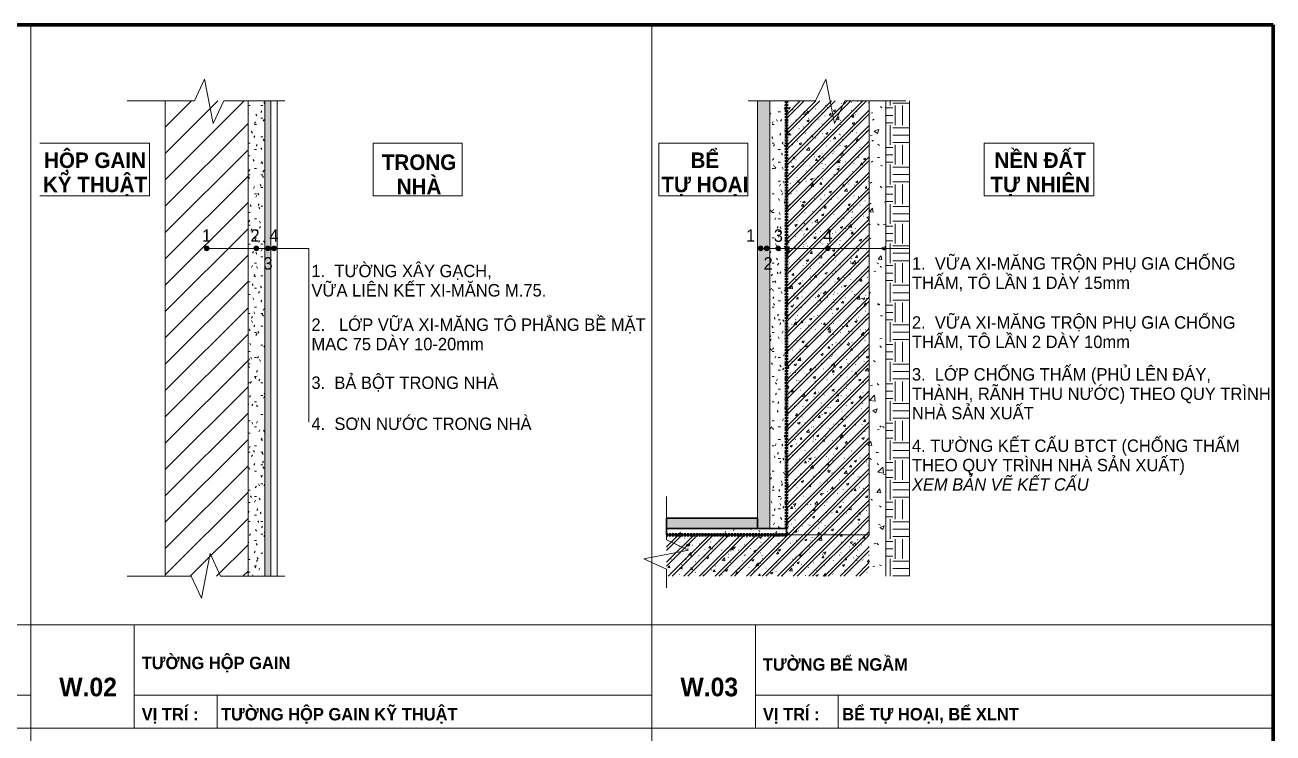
# Model space of a CAD drawing. Header units: millimetres. Extents: x 2839 to 13349, y 2387 to 11762.
# Drawn here: x 10281 to 13295, y 10050 to 11762 of the extents above; entities that cross this region are included whole.
import ezdxf

# ---------------------------------------------------------------- set-up
doc = ezdxf.new("R2010")
doc.units = ezdxf.units.MM
doc.linetypes.add('Hidden', pattern=[7.14375, 4.7625, -2.38125])
for name, color, linetype, lineweight in [('A-DETL-5', 90, 'Hidden', 200), ('A-DETL-GENF-1', 7, 'Continuous', 18), ('A-DETL-GENF-2', 9, 'Continuous', 18), ('A-DETL-GENF-4', 8, 'Continuous', 18), ('A-DETL-MEDM', 33, 'Continuous', 35), ('A-DETL-THIN', 151, 'Continuous', 18), ('A-DETL-WIDE', 214, 'Continuous', 100), ('G-ANNO-TEXT-1', 7, 'Continuous', 9)]:
    doc.layers.add(name, color=color, linetype=linetype, lineweight=lineweight)
doc.styles.add('Arial_4', font='arial_0.ttf', dxfattribs={"width": 0.95, "height": 30})
doc.styles.add('Arial_B_1', font='arialbd_0.ttf', dxfattribs={"width": 0.95, "height": 45})
doc.styles.add('Arial_B_2', font='arialbd_0.ttf', dxfattribs={"width": 0.95, "height": 30})
doc.styles.add('Arial_B_3', font='arialbd_0.ttf', dxfattribs={"width": 0.95, "height": 37.5})
pattern_1 = [(0, (6232.564, 0), (60.96, 15.24), [5.029, -40.691, 5.029, -40.691, -243.84]), (0, (6232.564, 0), (60.96, 15.24), [-91.44, 5.029, -86.411, 5.029, -40.691, -106.68]), (0, (6232.564, 0), (60.96, 15.24), [-228.6, 5.029, -25.451, 5.029, -71.171]), (120, (6255.424, 7.62), (-43.678227, 45.172909), [5.029, -40.691, 5.029, -40.691, -243.84]), (120, (6255.424, 7.62), (-43.678227, 45.172909), [-91.44, 5.029, -86.411, 5.029, -40.691, -106.68]), (120, (6255.424, 7.62), (-43.678227, 45.172909), [-228.6, 5.029, -25.451, 5.029, -71.171]), (240, (6263.044, 38.1), (-17.281773, -60.412909), [5.029, -40.691, 5.029, -40.691, -243.84]), (240, (6263.044, 38.1), (-17.281773, -60.412909), [-91.44, 5.029, -86.411, 5.029, -40.691, -106.68]), (240, (6263.044, 38.1), (-17.281773, -60.412909), [-228.6, 5.029, -25.451, 5.029, -71.171])]
pattern_2 = [(50, (6232.564, 0), (54.65545, -4.78151), [5.715, -62.865]), (355, (6232.564, 0), (-10.57276, 57.31658), [4.572, -50.292]), (100.451, (6237.12, -0.4), (44.08277, 52.5349), [4.857, -53.427]), (46.184, (6232.564, 15.24), (81.32374, -12.6129), [8.572, -94.297]), (96.636, (6239.34, 14.19), (71.2212, 74.2287), [7.286, -80.141]), (351.184, (6232.56, 15.24), (71.22166, 74.2274), [6.858, -75.438]), (21, (6240.184, 11.43), (45.48461, -30.67949), [5.715, -62.865]), (326, (6240.184, 11.43), (18.54048, 55.256), [4.572, -50.292]), (71.451, (6243.974, 8.873), (64.02509, 24.57632), [4.857, -53.427]), (37.5, (6232.564, 0), (0.926095, 25.366718), [0.503, -49.179, 0.503, -50.551, -50.483]), (37.5, (6232.564, 0), (0.926095, 25.366718), [-100.736, 0.503, -49.98]), (7.5, (6232.564, 0), (20.04558, 30.054595), [0.503, -28.605, 0.503, -48.036, -19.241]), (7.5, (6232.564, 0), (20.04558, 30.054595), [-77.648, 0.503, -18.738]), (327.5, (6215.57, 0), (40.676816, -1.71882), [0.503, -18.547, 0.503, -58.933, -78.867]), (327.5, (6215.57, 0), (40.676816, -1.71882), [-78.486, 0.503, -78.364]), (317.5, (6207.95, 0), (44.43832, 7.62794), [0.503, -24.262, 0.503, -38.969, -56.007]), (317.5, (6207.95, 0), (44.43832, 7.62794), [-64.237, 0.503, -55.504]), (45, (6232.564, 0), (-18.85854, 18.85854), []), (45, (6232.564, 28.575), (-18.85854, 18.85854), [])]

msp = doc.modelspace()

# ---------------------------------------------------------------- hatches: boundary and pattern name
at = {"layer": 'A-DETL-GENF-1'}
h = msp.add_hatch(dxfattribs=at)
h.set_pattern_fill('FP_50', color=256, style=0, pattern_type=2)
h.set_pattern_definition([(45, (6232.564, 0), (-31.8198, 31.8198), [])])
h.paths.add_polyline_path([(10619.6, 10429.5), (10819.6, 10429.5), (10819.6, 11578), (10619.6, 11578), (10619.6, 11219.1)])
h.paths.add_polyline_path([(10719.6, 11216.6), (10718.3, 11216.8), (10717.1, 11217.3), (10716.1, 11218.1), (10715.3, 11219.1), (10714.8, 11220.3), (10714.6, 11221.6), (10714.8, 11222.9), (10715.3, 11224.1), (10716.1, 11225.2), (10717.1, 11226), (10718.3, 11226.5), (10719.6, 11226.6), (10720.9, 11226.5), (10722.1, 11226), (10723.1, 11225.2), (10723.9, 11224.1), (10724.4, 11222.9), (10724.6, 11221.6), (10724.4, 11220.3), (10723.9, 11219.1), (10723.1, 11218.1), (10722.1, 11217.3), (10720.9, 11216.8)])
h = msp.add_hatch(dxfattribs=at)
h.set_pattern_fill('FP_54', color=256, style=0, pattern_type=2)
h.set_pattern_definition(pattern_2)
h.paths.add_polyline_path([(12319.6, 10529.5), (12319.6, 11578), (12119.6, 11578), (12119.6, 10529.5)])
h.paths.add_polyline_path([(12219.6, 11216.6), (12218.3, 11216.8), (12217.1, 11217.3), (12216.1, 11218.1), (12215.3, 11219.1), (12214.8, 11220.3), (12214.6, 11221.6), (12214.8, 11222.9), (12215.3, 11224.1), (12216.1, 11225.2), (12217.1, 11226), (12218.3, 11226.5), (12219.6, 11226.6), (12220.9, 11226.5), (12222.1, 11226), (12223.1, 11225.2), (12223.9, 11224.1), (12224.4, 11222.9), (12224.6, 11221.6), (12224.4, 11220.3), (12223.9, 11219.1), (12223.1, 11218.1), (12222.1, 11217.3), (12220.9, 11216.8)])
h = msp.add_hatch(dxfattribs=at)
h.set_pattern_fill('FP_56', color=256, style=0, pattern_type=2)
h.set_pattern_definition([(50, (6232.56, 0), (109.31026, -9.5638), [11.43, -125.73]), (355, (6232.56, 0), (-21.1454, 114.6342), [9.144, -100.584]), (100.451, (6241.67, -0.8), (88.1655, 105.0698), [9.714, -106.854]), (46.184, (6232.56, 30.48), (162.6475, -25.2258), [17.145, -188.595]), (96.636, (6246.12, 28.38), (142.4415, 148.4563), [14.571, -160.281]), (351.184, (6232.56, 30.48), (142.4433, 148.4548), [13.716, -150.876]), (21, (6247.8, 22.86), (90.9683, -61.35934), [11.43, -125.73]), (326, (6247.8, 22.86), (37.0815, 110.5128), [9.144, -100.584]), (71.451, (6255.38, 17.75), (128.0502, 49.1526), [9.714, -106.854]), (37.5, (6232.564, 0), (1.85359, 50.73325), [5.029, -94.336, 5.029, -97.079, -100.965]), (37.5, (6232.564, 0), (1.85359, 50.73325), [-201.473, 5.029, -95.936]), (7.5, (6232.564, 0), (40.09228, 60.10833), [5.029, -53.188, 5.029, -92.05, -38.481]), (7.5, (6232.564, 0), (40.09228, 60.10833), [-155.296, 5.029, -33.452]), (327.5, (6198.58, 0), (81.35501, -3.43733), [5.029, -33.071, 5.029, -113.843, -157.734]), (327.5, (6198.58, 0), (81.35501, -3.43733), [-156.972, 5.029, -152.705]), (317.5, (6183.34, 0), (88.87804, 15.25595), [5.029, -44.501, 5.029, -73.914, -112.014]), (317.5, (6183.34, 0), (88.87804, 15.25595), [-128.473, 5.029, -106.985])])
h.paths.add_polyline_path([(12359.6, 10429.5), (12359.6, 11578), (12319.6, 11578), (12319.6, 10429.5)])
for points in [[(10719.6, 11216.6), (10720.9, 11216.8), (10722.1, 11217.3), (10723.1, 11218.1), (10723.9, 11219.1), (10724.4, 11220.3), (10724.6, 11221.6), (10724.4, 11222.9), (10723.9, 11224.1), (10723.1, 11225.2), (10722.1, 11226), (10720.9, 11226.5), (10719.6, 11226.6), (10718.3, 11226.5), (10717.1, 11226), (10716.1, 11225.2), (10715.3, 11224.1), (10714.8, 11222.9), (10714.6, 11221.6), (10714.8, 11220.3), (10715.3, 11219.1), (10716.1, 11218.1), (10717.1, 11217.3), (10718.3, 11216.8)], [(10839.6, 11216.6), (10840.9, 11216.8), (10842.1, 11217.3), (10843.1, 11218.1), (10843.9, 11219.1), (10844.4, 11220.3), (10844.6, 11221.6), (10844.4, 11222.9), (10843.9, 11224.1), (10843.1, 11225.2), (10842.1, 11226), (10840.9, 11226.5), (10839.6, 11226.6), (10838.3, 11226.5), (10837.1, 11226), (10836.1, 11225.2), (10835.3, 11224.1), (10834.8, 11222.9), (10834.6, 11221.6), (10834.8, 11220.3), (10835.3, 11219.1), (10836.1, 11218.1), (10837.1, 11217.3), (10838.3, 11216.8)], [(10867.2, 11216.6), (10868.5, 11216.8), (10869.7, 11217.3), (10870.8, 11218.1), (10871.6, 11219.1), (10872.1, 11220.3), (10872.2, 11221.6), (10872.1, 11222.9), (10871.6, 11224.1), (10870.8, 11225.2), (10869.7, 11226), (10868.5, 11226.5), (10867.2, 11226.6), (10865.9, 11226.5), (10864.7, 11226), (10863.7, 11225.2), (10862.9, 11224.1), (10862.4, 11222.9), (10862.2, 11221.6), (10862.4, 11220.3), (10862.9, 11219.1), (10863.7, 11218.1), (10864.7, 11217.3), (10865.9, 11216.8)], [(10882.2, 11216.6), (10883.5, 11216.8), (10884.7, 11217.3), (10885.8, 11218.1), (10886.6, 11219.1), (10887.1, 11220.3), (10887.2, 11221.6), (10887.1, 11222.9), (10886.6, 11224.1), (10885.8, 11225.2), (10884.7, 11226), (10883.5, 11226.5), (10882.2, 11226.6), (10880.9, 11226.5), (10879.7, 11226), (10878.7, 11225.2), (10877.9, 11224.1), (10877.4, 11222.9), (10877.2, 11221.6), (10877.6, 11220), (10877.9, 11219.1), (10878.7, 11218.1), (10879.7, 11217.3), (10880.9, 11216.8)], [(12057.1, 11216.6), (12058.4, 11216.8), (12059.6, 11217.3), (12060.6, 11218.1), (12061.4, 11219.1), (12061.9, 11220.3), (12062.1, 11221.6), (12061.9, 11222.9), (12061.4, 11224.1), (12060.6, 11225.2), (12059.6, 11226), (12058.4, 11226.5), (12057.1, 11226.6), (12055.8, 11226.5), (12054.6, 11226), (12053.6, 11225.2), (12052.8, 11224.1), (12052.3, 11222.9), (12052.1, 11221.6), (12052.3, 11220.3), (12052.8, 11219.1), (12053.6, 11218.1), (12055, 11217.1), (12055.8, 11216.8)], [(12072.1, 11216.6), (12073.4, 11216.8), (12074.6, 11217.3), (12075.6, 11218.1), (12076.4, 11219.1), (12076.9, 11220.3), (12077.1, 11221.6), (12076.9, 11222.9), (12076.4, 11224.1), (12075.6, 11225.2), (12074.6, 11226), (12073.4, 11226.5), (12072.1, 11226.6), (12070.8, 11226.5), (12069.6, 11226), (12068.6, 11225.2), (12067.8, 11224.1), (12067.3, 11222.9), (12067.1, 11221.6), (12067.3, 11220.3), (12067.8, 11219.1), (12068.6, 11218.1), (12069.6, 11217.3), (12070.8, 11216.8)], [(12099.6, 11216.6), (12100.9, 11216.8), (12102.1, 11217.3), (12103.1, 11218.1), (12103.9, 11219.1), (12104.4, 11220.3), (12104.6, 11221.6), (12104.4, 11222.9), (12103.9, 11224.1), (12103.1, 11225.2), (12102.1, 11226), (12100.9, 11226.5), (12099.6, 11226.6), (12098.3, 11226.5), (12097.1, 11226), (12096.1, 11225.2), (12095.3, 11224.1), (12094.8, 11222.9), (12094.6, 11221.6), (12094.8, 11220.3), (12095.3, 11219.1), (12096.1, 11218.1), (12097.1, 11217.3), (12098.3, 11216.8)], [(12219.6, 11216.6), (12220.9, 11216.8), (12222.1, 11217.3), (12223.1, 11218.1), (12223.9, 11219.1), (12224.4, 11220.3), (12224.6, 11221.6), (12224.4, 11222.9), (12223.9, 11224.1), (12223.1, 11225.2), (12222.1, 11226), (12220.9, 11226.5), (12219.6, 11226.6), (12218.3, 11226.5), (12217.1, 11226), (12216.1, 11225.2), (12215.3, 11224.1), (12214.8, 11222.9), (12214.6, 11221.6), (12214.8, 11220.3), (12215.3, 11219.1), (12216.1, 11218.1), (12217.1, 11217.3), (12218.3, 11216.8)]]:
    msp.add_hatch(color=256, dxfattribs=at).paths.add_polyline_path(points)
h = msp.add_hatch(dxfattribs=at)
h.set_pattern_fill('FP_54', color=256, style=0, pattern_type=2)
h.set_pattern_definition(pattern_2)
h.paths.add_polyline_path([(12319.6, 10429.5), (12319.6, 10529.5), (11830, 10529.5), (11830, 10429.5), (12119.6, 10429.5)])
at = {"layer": 'A-DETL-GENF-2'}
h = msp.add_hatch(color=256, dxfattribs=at)
h.paths.add_polyline_path([(10859.6, 10429.5), (10874.6, 10429.5), (10874.6, 11578), (10859.6, 11578), (10859.6, 10888.6)])
h.paths.add_polyline_path([(10867.2, 11216.6), (10865.9, 11216.8), (10864.7, 11217.3), (10863.7, 11218.1), (10862.9, 11219.1), (10862.4, 11220.3), (10862.2, 11221.6), (10862.4, 11222.9), (10862.9, 11224.1), (10863.7, 11225.2), (10864.7, 11226), (10865.9, 11226.5), (10867.2, 11226.6), (10868.5, 11226.5), (10869.7, 11226), (10870.8, 11225.2), (10871.6, 11224.1), (10872.1, 11222.9), (10872.2, 11221.6), (10872.1, 11220.3), (10871.6, 11219.1), (10870.8, 11218.1), (10869.7, 11217.3), (10868.5, 11216.8)])
h = msp.add_hatch(color=256, dxfattribs=at)
h.paths.add_polyline_path([(12079.6, 10544.5), (12079.6, 11578), (12049.6, 11578), (12049.6, 10544.5)])
h.paths.add_polyline_path([(12057.1, 11216.6), (12055.8, 11216.8), (12054.6, 11217.3), (12053.6, 11218.1), (12052.8, 11219.1), (12052.3, 11220.3), (12052.1, 11221.6), (12052.3, 11222.9), (12052.8, 11224.1), (12053.6, 11225.2), (12055, 11226.1), (12055.8, 11226.5), (12057.1, 11226.6), (12058.4, 11226.5), (12059.6, 11226), (12060.6, 11225.2), (12061.4, 11224.1), (12061.9, 11222.9), (12062.1, 11221.6), (12061.9, 11220.3), (12061.4, 11219.1), (12060.6, 11218.1), (12059.6, 11217.3), (12058.4, 11216.8)])
h.paths.add_polyline_path([(12072.1, 11216.6), (12070.8, 11216.8), (12069.6, 11217.3), (12068.6, 11218.1), (12067.8, 11219.1), (12067.3, 11220.3), (12067.1, 11221.6), (12067.3, 11222.9), (12067.8, 11224.1), (12068.6, 11225.2), (12069.6, 11226), (12070.8, 11226.5), (12072.1, 11226.6), (12073.4, 11226.5), (12074.6, 11226), (12075.6, 11225.2), (12076.4, 11224.1), (12076.9, 11222.9), (12077.1, 11221.6), (12076.9, 11220.3), (12076.4, 11219.1), (12075.6, 11218.1), (12074.6, 11217.3), (12073.4, 11216.8)])
msp.add_hatch(color=256, dxfattribs=at).paths.add_polyline_path([(12049.6, 10544.5), (12049.6, 10569.7), (11830, 10569.7), (11830, 10544.5), (11853.2, 10544.5)])
at = {"layer": 'A-DETL-GENF-4'}
h = msp.add_hatch(dxfattribs=at)
h.set_pattern_fill('FP_22', color=256, style=0, pattern_type=2)
h.set_pattern_definition(pattern_1)
h.paths.add_polyline_path([(10819.6, 10429.5), (10859.6, 10429.5), (10859.6, 11578), (10819.6, 11578), (10819.6, 10888.6)])
h.paths.add_polyline_path([(10839.6, 11216.6), (10838.3, 11216.8), (10837.1, 11217.3), (10836.1, 11218.1), (10835.3, 11219.1), (10834.8, 11220.3), (10834.6, 11221.6), (10834.8, 11222.9), (10835.3, 11224.1), (10836.1, 11225.2), (10837.1, 11226), (10838.3, 11226.5), (10839.6, 11226.6), (10840.9, 11226.5), (10842.1, 11226), (10843.1, 11225.2), (10843.9, 11224.1), (10844.4, 11222.9), (10844.6, 11221.6), (10844.4, 11220.3), (10843.9, 11219.1), (10843.1, 11218.1), (10842.1, 11217.3), (10840.9, 11216.8)])
h = msp.add_hatch(dxfattribs=at)
h.set_pattern_fill('FP_22', color=256, style=0, pattern_type=2)
h.set_pattern_definition(pattern_1)
h.paths.add_polyline_path([(12079.6, 10544.5), (12119.6, 10544.5), (12119.6, 11578), (12079.6, 11578), (12079.6, 10888.6)])
h.paths.add_polyline_path([(12099.6, 11216.6), (12098.3, 11216.8), (12097.1, 11217.3), (12096.1, 11218.1), (12095.3, 11219.1), (12094.8, 11220.3), (12094.6, 11221.6), (12094.8, 11222.9), (12095.3, 11224.1), (12096.1, 11225.2), (12097.1, 11226), (12098.3, 11226.5), (12099.6, 11226.6), (12100.9, 11226.5), (12102.1, 11226), (12103.1, 11225.2), (12103.9, 11224.1), (12104.4, 11222.9), (12104.6, 11221.6), (12104.4, 11220.3), (12103.9, 11219.1), (12103.1, 11218.1), (12102.1, 11217.3), (12100.9, 11216.8)])
h = msp.add_hatch(dxfattribs=at)
h.set_pattern_fill('FP_55', color=256, style=0, pattern_type=2)
h.set_pattern_definition([(0, (6232.564, 0), (47.625, 47.625), [47.625, -47.625]), (0, (6232.564, 17.86), (47.625, 47.625), [47.625, -47.625]), (0, (6232.564, 35.72), (47.625, 47.625), [47.625, -47.625]), (90, (6238.517, 41.67), (-47.625, 47.625), [47.625, -47.625]), (90, (6256.377, 41.67), (-47.625, 47.625), [47.625, -47.625]), (90, (6274.236, 41.67), (-47.625, 47.625), [47.625, -47.625])])
h.paths.add_polyline_path([(12391.4, 10429.5), (12416.5, 10429.5), (12416.5, 11578), (12359.6, 11578), (12359.6, 10429.5)])
h = msp.add_hatch(dxfattribs=at)
h.set_pattern_fill('FP_22', color=256, style=0, pattern_type=2)
h.set_pattern_definition(pattern_1)
h.paths.add_polyline_path([(11853.2, 10529.5), (12119.6, 10529.5), (12119.6, 10544.5), (11830, 10544.5), (11830, 10529.5)])

# ---------------------------------------------------------------- linework, layer by layer
at = {"layer": 'A-DETL-5'}
for p, q in [((12119.6, 10544.5), (12119.6, 11578)), ((12119.6, 10529.5), (11830, 10529.5))]:
    msp.add_line(p, q, dxfattribs=at)
at = {"layer": 'A-DETL-MEDM'}
for p, q in [((12049.6, 10569.7), (11830, 10569.7)), ((11830, 10569.7), (11830, 10544.5)), ((12049.6, 10544.5), (12049.6, 10569.7)), ((11830, 10544.5), (11830, 10529.5)), ((11830, 10544.5), (12049.6, 10544.5)), ((11830, 10529.5), (12119.6, 10529.5)), ((12119.6, 10544.5), (12049.6, 10544.5)), ((12119.6, 10529.5), (12119.6, 10544.5))]:
    msp.add_line(p, q, dxfattribs=at)
for centre, start, end in [((10719.6, 11221.6), 0, 180), ((10719.6, 11221.6), 180, 0), ((10839.6, 11221.6), 0, 180), ((10839.6, 11221.6), 180, 0), ((10867.2, 11221.6), 0, 180), ((10867.2, 11221.6), 180, 0), ((10882.2, 11221.6), 0, 180), ((10882.2, 11221.6), 180, 0), ((12057.1, 11221.6), 0, 180), ((12057.1, 11221.6), 180, 0), ((12072.1, 11221.6), 0, 180), ((12072.1, 11221.6), 180, 0), ((12099.6, 11221.6), 0, 180), ((12099.6, 11221.6), 180, 0), ((12219.6, 11221.6), 0, 180), ((12219.6, 11221.6), 180, 0)]:
    msp.add_arc(centre, 5, start, end, dxfattribs=at)
at = {"layer": 'A-DETL-THIN'}
for p, q in [((10294.6, 11761.7), (10294.6, 10061.7)), ((11794.6, 11761.7), (10294.6, 11761.7)), ((10294.6, 11761.7), (10294.6, 10061.7)), ((10294.6, 11761.7), (10294.6, 10061.7)), ((10294.6, 11761.7), (10294.6, 10061.7)), ((10294.6, 11761.7), (10294.6, 10061.7)), ((11794.6, 11761.7), (11794.6, 10061.7)), ((11794.6, 11761.7), (11794.6, 10061.7)), ((13294.6, 11761.7), (11794.6, 11761.7)), ((11794.6, 11761.7), (11794.6, 10061.7)), ((11794.6, 11761.7), (11794.6, 10061.7)), ((11794.6, 11761.7), (11794.6, 10061.7)), ((11794.6, 11761.7), (11794.6, 10061.7)), ((11794.6, 11761.7), (11794.6, 10061.7)), ((11794.6, 11761.7), (11794.6, 10061.7)), ((11794.6, 11761.7), (11794.6, 10061.7)), ((11794.6, 11761.7), (11794.6, 10061.7)), ((13294.6, 11761.7), (13294.6, 10061.7)), ((13294.6, 11761.7), (13294.6, 10061.7)), ((13294.6, 11761.7), (13294.6, 10061.7)), ((13294.6, 11761.7), (13294.6, 10061.7)), ((13294.6, 11761.7), (13294.6, 10061.7)), ((13294.6, 11761.7), (13294.6, 10061.7)), ((13294.6, 11761.7), (13294.6, 10061.7)), ((13294.6, 11761.7), (13294.6, 10061.7)), ((13294.6, 11761.7), (13294.6, 10061.7)), ((10714.4, 11630.9), (10689.8, 11578)), ((10735.3, 11523.6), (10714.4, 11630.9)), ((12214.4, 11630.9), (12189.8, 11578)), ((12235.3, 11523.6), (12214.4, 11630.9)), ((10527.3, 11578), (10689.8, 11578)), ((10619.6, 11578), (10619.6, 10429.5)), ((10760.7, 11578), (10735.3, 11523.6)), ((10760.7, 11578), (10908.2, 11578)), ((10819.6, 11578), (10819.6, 10429.5)), ((10859.6, 11578), (10859.6, 10429.5)), ((10874.6, 11578), (10874.6, 10429.5)), ((10889.6, 10429.5), (10889.6, 11578)), ((12027.3, 11578), (12189.8, 11578)), ((12049.6, 11578), (12049.6, 10569.7)), ((12079.6, 10544.5), (12079.6, 11578)), ((12119.6, 10544.5), (12119.6, 11578)), ((12260.7, 11578), (12235.3, 11523.6)), ((12260.7, 11578), (12408.2, 11578)), ((12319.6, 11578), (12319.6, 10529.5)), ((12359.6, 10429.5), (12359.6, 11578)), ((12416.5, 10429.5), (12416.5, 11578)), ((10316.7, 11475.9), (10581.7, 11475.9)), ((10581.7, 11348.4), (10581.7, 11475.9)), ((11121.7, 11475.9), (11336.7, 11475.9)), ((11121.7, 11348.4), (11121.7, 11475.9)), ((11336.7, 11475.9), (11336.7, 11348.4)), ((11811.7, 11475.9), (12026.7, 11475.9)), ((11811.7, 11348.4), (11811.7, 11475.9)), ((12026.7, 11475.9), (12026.7, 11348.4)), ((12596.7, 11475.9), (12861.7, 11475.9)), ((12596.7, 11348.4), (12596.7, 11475.9)), ((12861.7, 11475.9), (12861.7, 11348.4)), ((10316.7, 11348.4), (10581.7, 11348.4)), ((11121.7, 11348.4), (11336.7, 11348.4)), ((11811.7, 11348.4), (12026.7, 11348.4)), ((12596.7, 11348.4), (12861.7, 11348.4)), ((10966.5, 11221.6), (10714.6, 11221.6)), ((10966.5, 10801.6), (10966.5, 11221.6)), ((12416.5, 11221.6), (12049.6, 11221.6)), ((11830, 10622.2), (11830, 10569.7)), ((11830, 10529.5), (11830, 10517.2)), ((12319.6, 10529.5), (12119.6, 10529.5)), ((11775.6, 10471.6), (11882.9, 10492.5)), ((11882.9, 10492.5), (11830, 10517.2)), ((10727.8, 10483.9), (10706.9, 10376.6)), ((10753.2, 10429.5), (10727.8, 10483.9)), ((11830, 10446.2), (11775.6, 10471.6)), ((10527.3, 10429.5), (10682.3, 10429.5)), ((10706.9, 10376.6), (10682.3, 10429.5)), ((10753.2, 10429.5), (10908.2, 10429.5)), ((11830, 10446.2), (11830, 10401.2)), ((10294.6, 10311.7), (8794.6, 10311.7)), ((11794.6, 10311.7), (10294.6, 10311.7)), ((10544.6, 10061.7), (10544.6, 10311.7)), ((10544.6, 10061.7), (10544.6, 10311.7)), ((13294.6, 10311.7), (11794.6, 10311.7)), ((12044.6, 10061.7), (12044.6, 10311.7)), ((12044.6, 10061.7), (12044.6, 10311.7)), ((9044.6, 10141.7), (10294.6, 10141.7)), ((9044.6, 10141.7), (10294.6, 10141.7)), ((10544.6, 10141.7), (11794.6, 10141.7)), ((10544.6, 10141.7), (11794.6, 10141.7)), ((10744.6, 10141.7), (10744.6, 10061.7)), ((10744.6, 10141.7), (10744.6, 10061.7)), ((12044.6, 10141.7), (13294.6, 10141.7)), ((12044.6, 10141.7), (13294.6, 10141.7)), ((12244.6, 10141.7), (12244.6, 10061.7)), ((12244.6, 10141.7), (12244.6, 10061.7)), ((10294.6, 10061.7), (8794.6, 10061.7)), ((8794.6, 10061.7), (10294.6, 10061.7)), ((10294.6, 10061.7), (10294.6, 8361.7)), ((10294.6, 10061.7), (10294.6, 8361.7)), ((11794.6, 10061.7), (10294.6, 10061.7)), ((10294.6, 10061.7), (11794.6, 10061.7)), ((10294.6, 10061.7), (10294.6, 8361.7)), ((10294.6, 10061.7), (10294.6, 8361.7)), ((11794.6, 10061.7), (10294.6, 10061.7)), ((10294.6, 10061.7), (10294.6, 8361.7)), ((10294.6, 10061.7), (11794.6, 10061.7)), ((11794.6, 10061.7), (10294.6, 10061.7)), ((10294.6, 10061.7), (11794.6, 10061.7)), ((11794.6, 10061.7), (10294.6, 10061.7)), ((10294.6, 10061.7), (11794.6, 10061.7)), ((11794.6, 10061.7), (11794.6, 8361.7)), ((11794.6, 10061.7), (11794.6, 8361.7)), ((13294.6, 10061.7), (11794.6, 10061.7)), ((11794.6, 10061.7), (11794.6, 8361.7)), ((11794.6, 10061.7), (13294.6, 10061.7)), ((13294.6, 10061.7), (11794.6, 10061.7)), ((11794.6, 10061.7), (13294.6, 10061.7)), ((13294.6, 10061.7), (11794.6, 10061.7)), ((11794.6, 10061.7), (13294.6, 10061.7)), ((11794.6, 10061.7), (11794.6, 8361.7)), ((11794.6, 10061.7), (11794.6, 8361.7)), ((11794.6, 10061.7), (11794.6, 8361.7)), ((11794.6, 10061.7), (11794.6, 8361.7)), ((13294.6, 10061.7), (13294.6, 8361.7)), ((13294.6, 10061.7), (13294.6, 8361.7)), ((13294.6, 10061.7), (13294.6, 8361.7))]:
    msp.add_line(p, q, dxfattribs=at)
at = {"layer": 'A-DETL-WIDE'}
for p, q in [((10294.6, 11761.7), (8794.6, 11761.7)), ((11794.6, 11761.7), (10294.6, 11761.7)), ((13294.6, 11761.7), (11794.6, 11761.7)), ((13294.6, 11761.7), (13294.6, 10061.7)), ((13294.6, 10061.7), (13294.6, 8361.7))]:
    msp.add_line(p, q, dxfattribs=at)

# ---------------------------------------------------------------- texts
at = {"layer": 'G-ANNO-TEXT-1', "line_spacing_factor": 0.936439}
for s, insert, char_height, width, attachment_point, style in [('\\pxqc,t4.56,9.12,13.68,18.24,22.8,27.36,31.92,36.48,41.04,45.6,50.16,54.72,59.28,63.84,68.4,72.96,77.52,82.08,86.64,91.2,95.76,100.32,104.88,109.44,114,118.56,123.12,127.68,132.24,136.8,141.36,145.92;{HỘP GAIN\\PKỸ THUẬT}', (10449.9, 11400.6), 37.5, 252.653, 5, 'Arial_B_3'), ('\\pxqc,t4.56,9.12,13.68,18.24,22.8,27.36,31.92,36.48,41.04,45.6,50.16,54.72,59.28,63.84,68.4,72.96,77.52,82.08,86.64,91.2,95.76,100.32,104.88,109.44,114,118.56,123.12,127.68,132.24,136.8,141.36,145.92;{BỂ\\PTỰ HOẠI}', (11922.5, 11400.6), 37.5, 212.289, 5, 'Arial_B_3'), ('\\pxqc,t4.56,9.12,13.68,18.24,22.8,27.36,31.92,36.48,41.04,45.6,50.16,54.72,59.28,63.84,68.4,72.96,77.52,82.08,86.64,91.2,95.76,100.32,104.88,109.44,114,118.56,123.12,127.68,132.24,136.8,141.36,145.92;{NỀN ĐẤT\\PTỰ NHIÊN}', (12732.4, 11400.6), 37.5, 243.665, 5, 'Arial_B_3'), ('\\pxqc,t4.56,9.12,13.68,18.24,22.8,27.36,31.92,36.48,41.04,45.6,50.16,54.72,59.28,63.84,68.4,72.96,77.52,82.08,86.64,91.2,95.76,100.32,104.88,109.44,114,118.56,123.12,127.68,132.24,136.8,141.36,145.92;{TRONG\\PNHÀ}', (11232.4, 11400.6), 37.5, 181.921, 5, 'Arial_B_3'), ('\\pxt6.0325,12.065,18.0975,24.13,30.1625,36.195,42.2275,48.26,54.2925,60.325,66.3575,72.39,78.4225,84.455,90.4875,96.52,102.5525,108.585,114.6175,120.65,126.6825,132.715,138.7475,144.78,150.8125,156.845,162.8775,168.91,174.9425,180.975,187.0075,193.04;{1}', (10708.3, 11267.6), 30, 23.748, 1, 'Arial_4'), ('\\pxt6.0325,12.065,18.0975,24.13,30.1625,36.195,42.2275,48.26,54.2925,60.325,66.3575,72.39,78.4225,84.455,90.4875,96.52,102.5525,108.585,114.6175,120.65,126.6825,132.715,138.7475,144.78,150.8125,156.845,162.8775,168.91,174.9425,180.975,187.0075,193.04;{2}', (10825.1, 11267.6), 30, 23.748, 1, 'Arial_4'), ('\\pxt6.0325,12.065,18.0975,24.13,30.1625,36.195,42.2275,48.26,54.2925,60.325,66.3575,72.39,78.4225,84.455,90.4875,96.52,102.5525,108.585,114.6175,120.65,126.6825,132.715,138.7475,144.78,150.8125,156.845,162.8775,168.91,174.9425,180.975,187.0075,193.04;{4}', (10870.8, 11267.6), 30, 23.748, 1, 'Arial_4'), ('\\pxt6.0325,12.065,18.0975,24.13,30.1625,36.195,42.2275,48.26,54.2925,60.325,66.3575,72.39,78.4225,84.455,90.4875,96.52,102.5525,108.585,114.6175,120.65,126.6825,132.715,138.7475,144.78,150.8125,156.845,162.8775,168.91,174.9425,180.975,187.0075,193.04;{1}', (12022.1, 11267.6), 30, 23.748, 1, 'Arial_4'), ('\\pxt6.0325,12.065,18.0975,24.13,30.1625,36.195,42.2275,48.26,54.2925,60.325,66.3575,72.39,78.4225,84.455,90.4875,96.52,102.5525,108.585,114.6175,120.65,126.6825,132.715,138.7475,144.78,150.8125,156.845,162.8775,168.91,174.9425,180.975,187.0075,193.04;{3}', (12089, 11267.6), 30, 23.748, 1, 'Arial_4'), ('\\pxt6.0325,12.065,18.0975,24.13,30.1625,36.195,42.2275,48.26,54.2925,60.325,66.3575,72.39,78.4225,84.455,90.4875,96.52,102.5525,108.585,114.6175,120.65,126.6825,132.715,138.7475,144.78,150.8125,156.845,162.8775,168.91,174.9425,180.975,187.0075,193.04;{4}', (12208.3, 11267.6), 30, 23.748, 1, 'Arial_4'), ('\\pxt6.0325,12.065,18.0975,24.13,30.1625,36.195,42.2275,48.26,54.2925,60.325,66.3575,72.39,78.4225,84.455,90.4875,96.52,102.5525,108.585,114.6175,120.65,126.6825,132.715,138.7475,144.78,150.8125,156.845,162.8775,168.91,174.9425,180.975,187.0075,193.04;{3}', (10856.7, 11200.4), 30, 23.748, 1, 'Arial_4'), ('\\pxt6.0325,12.065,18.0975,24.13,30.1625,36.195,42.2275,48.26,54.2925,60.325,66.3575,72.39,78.4225,84.455,90.4875,96.52,102.5525,108.585,114.6175,120.65,126.6825,132.715,138.7475,144.78,150.8125,156.845,162.8775,168.91,174.9425,180.975,187.0075,193.04;{1.  TƯỜNG XÂY GẠCH,\\PVỮA LIÊN KẾT XI-MĂNG M.75.}', (10972.6, 11182.2), 30, 816.24, 1, 'Arial_4'), ('\\pxt6.0325,12.065,18.0975,24.13,30.1625,36.195,42.2275,48.26,54.2925,60.325,66.3575,72.39,78.4225,84.455,90.4875,96.52,102.5525,108.585,114.6175,120.65,126.6825,132.715,138.7475,144.78,150.8125,156.845,162.8775,168.91,174.9425,180.975,187.0075,193.04;{2}', (12064.5, 11200.4), 30, 23.748, 1, 'Arial_4'), ('\\pxt6.0325,12.065,18.0975,24.13,30.1625,36.195,42.2275,48.26,54.2925,60.325,66.3575,72.39,78.4225,84.455,90.4875,96.52,102.5525,108.585,114.6175,120.65,126.6825,132.715,138.7475,144.78,150.8125,156.845,162.8775,168.91,174.9425,180.975,187.0075,193.04;{1.  VỮA XI-MĂNG TRỘN PHỤ GIA CHỐNG THẤM, TÔ LẦN 1 DÀY 15mm}', (12422.6, 11200.4), 30, 866.258, 1, 'Arial_4'), ('\\pxt6.0325,12.065,18.0975,24.13,30.1625,36.195,42.2275,48.26,54.2925,60.325,66.3575,72.39,78.4225,84.455,90.4875,96.52,102.5525,108.585,114.6175,120.65,126.6825,132.715,138.7475,144.78,150.8125,156.845,162.8775,168.91,174.9425,180.975,187.0075,193.04;{2.   LỚP VỮA XI-MĂNG TÔ PHẲNG BỀ MẶT\\PMAC 75 DÀY 10-20mm}', (10972.6, 11052.3), 30, 821.94, 1, 'Arial_4'), ('\\pxt6.0325,12.065,18.0975,24.13,30.1625,36.195,42.2275,48.26,54.2925,60.325,66.3575,72.39,78.4225,84.455,90.4875,96.52,102.5525,108.585,114.6175,120.65,126.6825,132.715,138.7475,144.78,150.8125,156.845,162.8775,168.91,174.9425,180.975,187.0075,193.04;{2.  VỮA XI-MĂNG TRỘN PHỤ GIA CHỐNG THẤM, TÔ LẦN 2 DÀY 10mm}', (12422.6, 11057.6), 30, 869.107, 1, 'Arial_4'), ('\\pxt6.0325,12.065,18.0975,24.13,30.1625,36.195,42.2275,48.26,54.2925,60.325,66.3575,72.39,78.4225,84.455,90.4875,96.52,102.5525,108.585,114.6175,120.65,126.6825,132.715,138.7475,144.78,150.8125,156.845,162.8775,168.91,174.9425,180.975,187.0075,193.04;{3.  LỚP CHỐNG THẤM (PHỦ LÊN ĐÁY, THÀNH, RÃNH THU NƯỚC) THEO QUY TRÌNH NHÀ SẢN XUẤT}', (12422.6, 10932.2), 30, 869.107, 1, 'Arial_4'), ('\\pxt6.0325,12.065,18.0975,24.13,30.1625,36.195,42.2275,48.26,54.2925,60.325,66.3575,72.39,78.4225,84.455,90.4875,96.52,102.5525,108.585,114.6175,120.65,126.6825,132.715,138.7475,144.78,150.8125,156.845,162.8775,168.91,174.9425,180.975,187.0075,193.04;{3.  BẢ BỘT TRONG NHÀ}', (10972.6, 10912), 30, 768.217, 1, 'Arial_4'), ('\\pxt6.0325,12.065,18.0975,24.13,30.1625,36.195,42.2275,48.26,54.2925,60.325,66.3575,72.39,78.4225,84.455,90.4875,96.52,102.5525,108.585,114.6175,120.65,126.6825,132.715,138.7475,144.78,150.8125,156.845,162.8775,168.91,174.9425,180.975,187.0075,193.04;{4.  SƠN NƯỚC TRONG NHÀ }', (10972.6, 10812.7), 30, 768.217, 1, 'Arial_4'), ('\\pxt6.0325,12.065,18.0975,24.13,30.1625,36.195,42.2275,48.26,54.2925,60.325,66.3575,72.39,78.4225,84.455,90.4875,96.52,102.5525,108.585,114.6175,120.65,126.6825,132.715,138.7475,144.78,150.8125,156.845,162.8775,168.91,174.9425,180.975,187.0075,193.04;{4. TƯỜNG KẾT CẤU BTCT (CHỐNG THẤM THEO QUY TRÌNH NHÀ SẢN XUẤT)\\P\\fArial|b0|i1|c0|p34;XEM BẢN VẼ KẾT CẤU}', (12422.6, 10759.7), 30, 836.047, 1, 'Arial_4'), ('\\pxt5.7,11.4,17.1,22.8,28.5,34.2,39.9,45.6,51.3,57,62.7,68.4,74.1,79.8,85.5,91.2,96.9,102.6,108.3,114,119.7,125.4,131.1,136.8,142.5,148.2,153.9,159.6,165.3,171,176.7,182.4;{TƯỜNG HỘP GAIN}', (10562.7, 10215.8), 30, 370.319, 4, 'Arial_B_2'), ('\\pxt5.7,11.4,17.1,22.8,28.5,34.2,39.9,45.6,51.3,57,62.7,68.4,74.1,79.8,85.5,91.2,96.9,102.6,108.3,114,119.7,125.4,131.1,136.8,142.5,148.2,153.9,159.6,165.3,171,176.7,182.4;{TƯỜNG BỂ NGẦM}', (12062.7, 10215.8), 30, 362.691, 4, 'Arial_B_2'), ('\\pxqc,t3.16667,6.33333,9.5,12.66667,15.83333,19,22.16667,25.33333,28.5,31.66667,34.83333,38,41.16667,44.33333,47.5,50.66667,53.83333,57,60.16667,63.33333,66.5,69.66667,72.83333,76,79.16667,82.33333,85.5,88.66667,91.83333,95,98.16667,101.33333;{W.02}', (10433.2, 10161.2), 45, 144.789, 5, 'Arial_B_1'), ('\\pxqc,t3.16667,6.33333,9.5,12.66667,15.83333,19,22.16667,25.33333,28.5,31.66667,34.83333,38,41.16667,44.33333,47.5,50.66667,53.83333,57,60.16667,63.33333,66.5,69.66667,72.83333,76,79.16667,82.33333,85.5,88.66667,91.83333,95,98.16667,101.33333;{W.03}', (11933.2, 10161.2), 45, 144.789, 5, 'Arial_B_1'), ('\\pxt5.7,11.4,17.1,22.8,28.5,34.2,39.9,45.6,51.3,57,62.7,68.4,74.1,79.8,85.5,91.2,96.9,102.6,108.3,114,119.7,125.4,131.1,136.8,142.5,148.2,153.9,159.6,165.3,171,176.7,182.4;{VỊ TRÍ :}', (10562.7, 10091.9), 30, 142.774, 4, 'Arial_B_2'), ('\\pxt5.7,11.4,17.1,22.8,28.5,34.2,39.9,45.6,51.3,57,62.7,68.4,74.1,79.8,85.5,91.2,96.9,102.6,108.3,114,119.7,125.4,131.1,136.8,142.5,148.2,153.9,159.6,165.3,171,176.7,182.4;{TƯỜNG HỘP GAIN KỸ THUẬT}', (10754.2, 10091.9), 30, 781.47, 4, 'Arial_B_2'), ('\\pxt5.7,11.4,17.1,22.8,28.5,34.2,39.9,45.6,51.3,57,62.7,68.4,74.1,79.8,85.5,91.2,96.9,102.6,108.3,114,119.7,125.4,131.1,136.8,142.5,148.2,153.9,159.6,165.3,171,176.7,182.4;{VỊ TRÍ :}', (12062.7, 10091.9), 30, 142.774, 4, 'Arial_B_2'), ('\\pxt5.7,11.4,17.1,22.8,28.5,34.2,39.9,45.6,51.3,57,62.7,68.4,74.1,79.8,85.5,91.2,96.9,102.6,108.3,114,119.7,125.4,131.1,136.8,142.5,148.2,153.9,159.6,165.3,171,176.7,182.4;{BỂ TỰ HOẠI, BỂ XLNT}', (12254.2, 10091.9), 30, 781.47, 4, 'Arial_B_2')]:
    msp.add_mtext(s, dxfattribs=dict(at, insert=insert, char_height=char_height, width=width, attachment_point=attachment_point, style=style))

doc.saveas('drawing.dxf')
